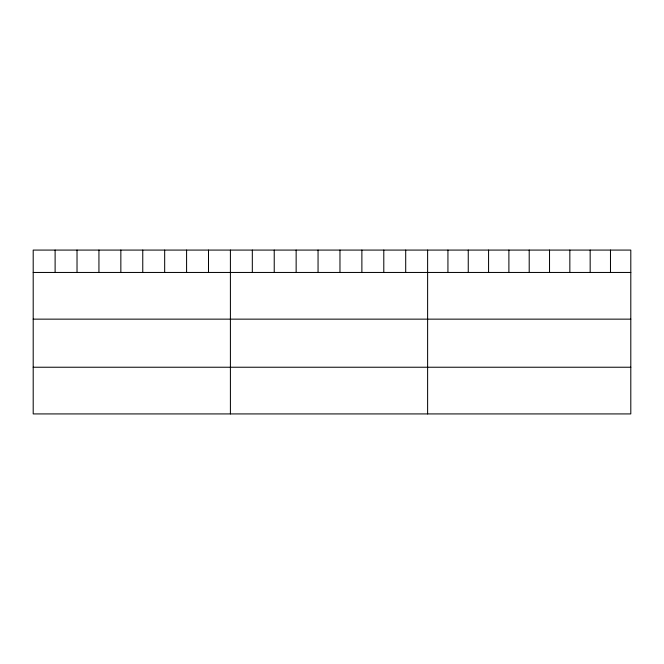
<?xml version="1.0" encoding="UTF-8"?>
<svg xmlns="http://www.w3.org/2000/svg" width="664" height="664" viewBox="0 0 664 664"><rect width="100%" height="100%" fill="white"/><g stroke="black" fill="none" stroke-linecap="round" stroke-linejoin="round"><path stroke-width="1" d="M630.8 272.456L630.8 413.921L33.2 413.921L33.2 250.079L630.8 250.079L630.8 272.456L33.2 272.456M33.2 319.143L630.8 319.143M33.2 367.233L630.8 367.233M610.482 250.079L610.482 272.456M590.163 250.079L590.163 272.456M569.845 250.079L569.845 272.456M549.526 250.079L549.526 272.456M529.208 250.079L529.208 272.456M508.89 250.079L508.89 272.456M488.571 250.079L488.571 272.456M468.253 250.079L468.253 272.456M447.934 250.079L447.934 272.456M427.616 250.079L427.616 413.921M405.704 250.079L405.704 272.456M383.792 250.079L383.792 272.456M361.88 250.079L361.88 272.456M339.968 250.079L339.968 272.456M318.056 250.079L318.056 272.456M296.144 250.079L296.144 272.456M274.232 250.079L274.232 272.456M252.32 250.079L252.32 272.456M230.408 250.079L230.408 413.921M208.496 250.079L208.496 272.456M186.584 250.079L186.584 272.456M164.672 250.079L164.672 272.456M142.76 250.079L142.76 272.456M120.848 250.079L120.848 272.456M98.936 250.079L98.936 272.456M77.024 250.079L77.024 272.456M55.112 250.079L55.112 272.456"/></g></svg>
